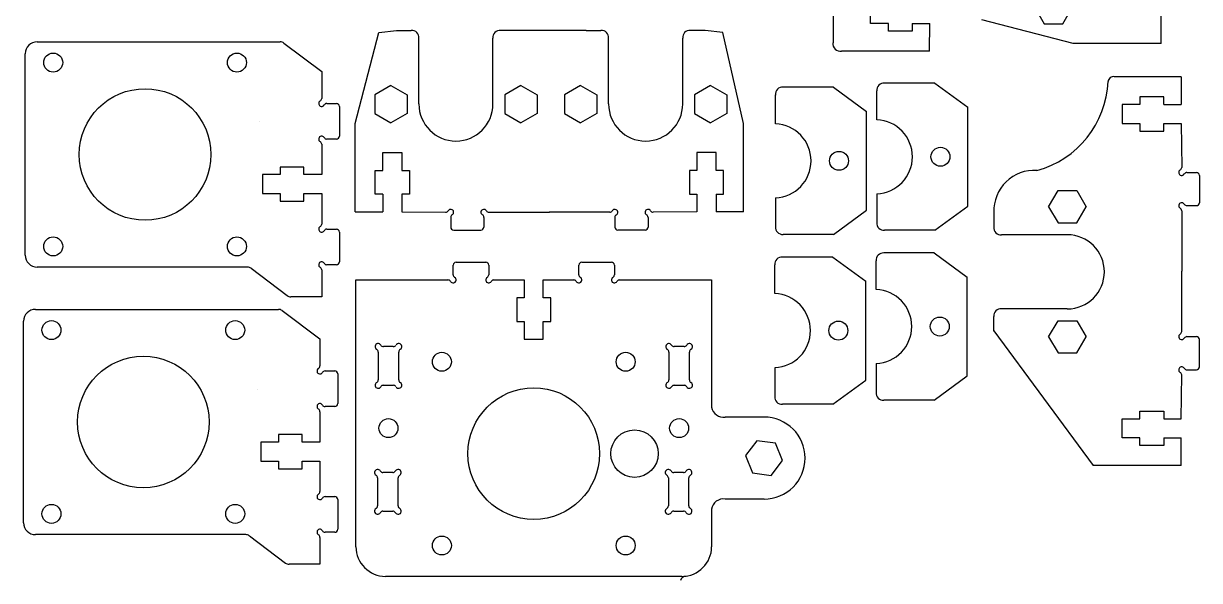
# Model space of a CAD drawing. Header units: millimetres. Extents: x 15 to 608, y -3 to 770.
# Drawn here: x 401.8 to 600.2, y -3.4 to 90.6 of the extents above; entities that cross this region are included whole.
import ezdxf

# ---------------------------------------------------------------- set-up
doc = ezdxf.new("R2010")
doc.units = ezdxf.units.MM
doc.layers.get('0').update_dxf_attribs({"lineweight": 25, "true_color": 0xffffff})
doc.layers.add('WHITE', color=7, linetype='Continuous', true_color=0xffffff)

# ---------------------------------------------------------------- blocks, each defined once
blk = doc.blocks.new('h')
at = {"linetype": 'BYBLOCK'}
for p, q in [((395.29, 804.97), (396.8, 807.56)), ((396.8, 807.56), (399.8, 807.56)), ((399.8, 807.56), (401.29, 804.97)), ((395.29, 804.97), (396.8, 802.38)), ((399.8, 802.38), (401.29, 804.97)), ((396.8, 802.38), (399.8, 802.38))]:
    blk.add_line(p, q, dxfattribs=at)
blk = doc.blocks.new('f')
at = {"linetype": 'BYBLOCK'}
for p, q in [((395.29, 826.91), (396.8, 829.51)), ((396.8, 829.51), (399.8, 829.51)), ((399.8, 829.51), (401.29, 826.91)), ((395.29, 826.91), (396.8, 824.32)), ((399.8, 824.32), (401.29, 826.91)), ((396.8, 824.32), (399.8, 824.32))]:
    blk.add_line(p, q, dxfattribs=at)
blk = doc.blocks.new('slot')
at = {"layer": 'WHITE', "linetype": 'Continuous'}
for p, q in [((959.16, 438.54), (959.16, 436.97)), ((964.49, 439.4), (960.02, 439.4)), ((965.36, 436.97), (965.36, 438.54)), ((960.02, 436.1), (964.49, 436.1))]:
    blk.add_line(p, q, dxfattribs=at)
for centre, start, end in [((959.16, 439.4), 30, 239.9998), ((958.66, 438.54), 0, 59.9998), ((960.02, 439.9), 210, 270), ((964.49, 439.9), 270, 329.9998), ((965.36, 439.4), 300, 149.9998), ((965.86, 438.54), 120, 180), ((959.16, 436.1), 120, 329.9998), ((958.66, 436.97), 300, 0), ((965.36, 436.1), 210, 59.9998), ((965.86, 436.97), 180, 239.9998), ((960.02, 435.6), 90, 149.9998), ((964.49, 435.6), 30, 90)]:
    blk.add_arc(centre, 0.5, start, end, dxfattribs=at)
blk = doc.blocks.new('jsdb')
at = {"layer": 'WHITE', "linetype": 'Continuous'}
for p, q in [((937.96, 438.54), (937.96, 436.97)), ((943.29, 439.4), (938.82, 439.4)), ((944.16, 436.97), (944.16, 438.54)), ((938.82, 436.1), (943.29, 436.1))]:
    blk.add_line(p, q, dxfattribs=at)
for centre, start, end in [((937.96, 439.4), 30, 239.9998), ((937.46, 438.54), 0, 59.9998), ((938.82, 439.9), 210, 270), ((943.29, 439.9), 270, 329.9998), ((944.16, 439.4), 300, 149.9998), ((944.66, 438.54), 120, 180), ((937.96, 436.1), 120, 329.9998), ((937.46, 436.97), 300, 0), ((944.16, 436.1), 210, 59.9998), ((944.66, 436.97), 180, 239.9998), ((938.82, 435.6), 90, 149.9998), ((943.29, 435.6), 30, 90)]:
    blk.add_arc(centre, 0.5, start, end, dxfattribs=at)

msp = doc.modelspace()

# ---------------------------------------------------------------- linework, layer by layer
for p, q in [((538.4, 150.04), (538.4, 87.34)), ((538.4, 150.04), (538.4, 87.34)), ((593.75, 87.24), (593.77, 91.89)), ((461.79, 89.1), (464.74, 89.43)), ((461.79, 89.1), (464.74, 89.43)), ((496.74, 89.43), (484.84, 89.43)), ((496.74, 89.43), (484.84, 89.43)), ((519.79, 89.1), (516.84, 89.43)), ((519.79, 89.1), (516.84, 89.43)), ((551.77, 90.58), (554.72, 90.58)), ((551.77, 90.58), (554.72, 90.58)), ((554.7, 85.93), (554.72, 90.58)), ((554.7, 85.93), (554.72, 90.58)), ((578.89, 87.22), (563.49, 91.24)), ((457.77, 73.71), (461.79, 89.1)), ((457.77, 73.71), (461.79, 89.1)), ((523.32, 73.71), (519.79, 89.1)), ((523.32, 73.71), (519.79, 89.1)), ((554.7, 85.93), (539.84, 85.91)), ((554.7, 85.93), (539.84, 85.91)), ((593.75, 87.24), (578.89, 87.22)), ((597.12, 81.58), (585.89, 81.61)), ((597.12, 81.58), (597.14, 76.93)), ((594.18, 76.93), (597.14, 76.93)), ((441.64, 74), (441.64, 74)), ((441.64, 74), (441.64, 74)), ((457.79, 58.85), (457.77, 73.71)), ((457.79, 58.85), (457.77, 73.71)), ((523.3, 58.85), (523.32, 73.71)), ((523.3, 58.85), (523.32, 73.71)), ((594.18, 73.71), (597.14, 73.71)), ((462.44, 61.78), (462.44, 58.83)), ((462.44, 61.78), (462.44, 58.83)), ((465.66, 61.78), (465.66, 58.83)), ((465.66, 61.78), (465.66, 58.83)), ((515.44, 61.78), (515.44, 58.83)), ((515.44, 61.78), (515.44, 58.83)), ((518.66, 61.78), (518.66, 58.83)), ((518.66, 61.78), (518.66, 58.83)), ((457.79, 58.85), (462.44, 58.83)), ((457.79, 58.85), (462.44, 58.83)), ((523.3, 58.85), (518.66, 58.83)), ((523.3, 58.85), (518.66, 58.83)), ((441.35, 28.88), (441.35, 28.88)), ((441.35, 28.88), (441.35, 28.88)), ((594.18, 23.93), (597.14, 23.93)), ((594.18, 20.71), (597.14, 20.71)), ((597.12, 16.06), (597.14, 20.71)), ((597.12, 16.06), (582.26, 16.04))]:
    msp.add_line(p, q)
at = {"linetype": 'BYBLOCK'}
for p, q in [((464.74, 89.43), (467.24, 89.43)), ((464.74, 89.43), (467.24, 89.43)), ((484.84, 89.43), (482.34, 89.43)), ((484.84, 89.43), (482.34, 89.43)), ((496.74, 89.43), (499.24, 89.43)), ((496.74, 89.43), (499.24, 89.43)), ((516.84, 89.43), (514.34, 89.43)), ((516.84, 89.43), (514.34, 89.43)), ((445.76, 87.3), (452.14, 82.5)), ((445.76, 87.3), (452.14, 82.5)), ((468.54, 77.02), (468.54, 88.12)), ((468.54, 77.02), (468.54, 88.12)), ((481.04, 77.02), (481.04, 88.12)), ((481.04, 77.02), (481.04, 88.12)), ((500.54, 77.02), (500.54, 88.12)), ((500.54, 77.02), (500.54, 88.12)), ((513.04, 77.02), (513.04, 88.12)), ((513.04, 77.02), (513.04, 88.12)), ((538.48, 79.85), (529.98, 79.85)), ((538.48, 79.85), (529.98, 79.85)), ((538.48, 79.85), (544.04, 75.77)), ((538.48, 79.85), (544.04, 75.77)), ((555.59, 80.54), (547.09, 80.54)), ((555.59, 80.54), (547.09, 80.54)), ((555.59, 80.54), (561.15, 76.46)), ((555.59, 80.54), (561.15, 76.46)), ((528.69, 73.68), (528.69, 78.54)), ((528.69, 73.68), (528.69, 78.54)), ((545.79, 74.37), (545.79, 79.23)), ((545.79, 74.37), (545.79, 79.23)), ((544.04, 59.1), (544.04, 75.77)), ((544.04, 59.1), (544.04, 75.77)), ((561.15, 59.79), (561.15, 76.46)), ((561.15, 59.79), (561.15, 76.46)), ((545.79, 61.88), (545.79, 57.02)), ((545.79, 61.88), (545.79, 57.02)), ((528.69, 61.19), (528.69, 56.33)), ((528.69, 61.19), (528.69, 56.33)), ((555.59, 55.71), (561.15, 59.79)), ((555.59, 55.71), (561.15, 59.79)), ((538.48, 55.02), (544.04, 59.1)), ((538.48, 55.02), (544.04, 59.1)), ((565.51, 58.76), (565.51, 56.26)), ((555.59, 55.71), (547.09, 55.71)), ((555.59, 55.71), (547.09, 55.71)), ((538.48, 55.02), (529.98, 55.02)), ((538.48, 55.02), (529.98, 55.02)), ((577.92, 54.96), (566.82, 54.96)), ((555.48, 51.89), (546.98, 51.89)), ((555.48, 51.89), (546.98, 51.89)), ((555.48, 51.89), (561.04, 47.81)), ((555.48, 51.89), (561.04, 47.81)), ((528.58, 45.03), (528.58, 49.89)), ((528.58, 45.03), (528.58, 49.89)), ((538.37, 51.2), (529.87, 51.2)), ((538.37, 51.2), (529.87, 51.2)), ((538.37, 51.2), (543.93, 47.12)), ((538.37, 51.2), (543.93, 47.12)), ((545.68, 45.72), (545.68, 50.58)), ((545.68, 45.72), (545.68, 50.58)), ((440.23, 49.3), (446.33, 44.7)), ((440.23, 49.3), (446.33, 44.7)), ((561.04, 31.14), (561.04, 47.81)), ((561.04, 31.14), (561.04, 47.81)), ((543.93, 30.45), (543.93, 47.12)), ((543.93, 30.45), (543.93, 47.12)), ((445.47, 42.18), (451.85, 37.38)), ((445.47, 42.18), (451.85, 37.38)), ((577.92, 42.46), (566.82, 42.46)), ((565.51, 38.67), (565.51, 41.17)), ((565.51, 38.76), (582.26, 16.04)), ((528.58, 32.54), (528.58, 27.68)), ((528.58, 32.54), (528.58, 27.68)), ((545.68, 33.23), (545.68, 28.38)), ((545.68, 33.23), (545.68, 28.38)), ((538.37, 26.37), (543.93, 30.45)), ((538.37, 26.37), (543.93, 30.45)), ((555.48, 27.06), (561.04, 31.14)), ((555.48, 27.06), (561.04, 31.14)), ((538.37, 26.37), (529.87, 26.37)), ((538.37, 26.37), (529.87, 26.37)), ((555.48, 27.06), (546.98, 27.06)), ((555.48, 27.06), (546.98, 27.06)), ((526.76, 24.2), (520.21, 24.2)), ((526.76, 24.2), (520.21, 24.2)), ((526.76, 10.37), (520.21, 10.37)), ((526.76, 10.37), (520.21, 10.37)), ((439.94, 4.18), (446.04, -0.42)), ((439.94, 4.18), (446.04, -0.42))]:
    msp.add_line(p, q, dxfattribs=at)
for points in [[(597.14, 73.71), (597.21, 66.33)], [(600.21, 64.96), (600.21, 60.37)], [(465.66, 58.83), (473.04, 58.75)], [(465.66, 58.83), (473.04, 58.75)], [(480.37, 58.75), (490.57, 58.75)], [(480.37, 58.75), (490.57, 58.75)], [(500.73, 58.75), (490.53, 58.75)], [(500.73, 58.75), (490.53, 58.75)], [(515.44, 58.83), (508.05, 58.75)], [(515.44, 58.83), (508.05, 58.75)], [(597.21, 59), (597.21, 48.8)], [(474.41, 55.75), (478.99, 55.76)], [(474.41, 55.75), (478.99, 55.76)], [(506.69, 55.75), (502.1, 55.76)], [(506.69, 55.75), (502.1, 55.76)], [(597.21, 38.64), (597.21, 48.84)], [(600.21, 32.68), (600.21, 37.27)], [(597.14, 23.93), (597.21, 31.31)]]:
    msp.add_lwpolyline(points)
msp.add_lwpolyline([(523.64, 17.71), (524.83, 14.79), (527.96, 14.37), (529.89, 16.86), (528.69, 19.78), (525.57, 20.2)], close=True, dxfattribs=at)
msp.add_lwpolyline([(523.64, 17.71), (524.83, 14.79), (527.96, 14.37), (529.89, 16.86), (528.69, 19.78), (525.57, 20.2)], close=True, dxfattribs=at)
for centre in [(556.52, 68.12), (556.52, 68.12), (539.41, 67.43), (539.41, 67.43), (539.3, 38.79), (539.3, 38.79), (556.41, 39.48), (556.41, 39.48)]:
    msp.add_circle(centre, 1.6, dxfattribs=at)
for centre, radius, start, end in [((467.37, 88.26), 1.18, 353.4384, 95.8605), ((467.37, 88.26), 1.18, 353.4384, 95.8605), ((482.21, 88.26), 1.18, 84.1395, 186.5616), ((482.21, 88.26), 1.18, 84.1395, 186.5616), ((499.37, 88.26), 1.18, 353.4384, 95.8605), ((499.37, 88.26), 1.18, 353.4384, 95.8605), ((514.21, 88.26), 1.18, 84.1395, 186.5616), ((514.21, 88.26), 1.18, 84.1395, 186.5616), ((445.16, 86.5), 1, 53.0251, 90), ((445.16, 86.5), 1, 53.0251, 90), ((529.86, 78.67), 1.18, 84.1395, 186.5616), ((529.86, 78.67), 1.18, 84.1395, 186.5616), ((546.97, 79.36), 1.18, 84.1395, 186.5616), ((546.97, 79.36), 1.18, 84.1395, 186.5616), ((474.79, 77.02), 6.25, 180, 0), ((474.79, 77.02), 6.25, 180, 0), ((506.79, 77.02), 6.25, 180, 0), ((506.79, 77.02), 6.25, 180, 0), ((528.44, 67.43), 6.25, 272.2924, 87.7076), ((528.44, 67.43), 6.25, 272.2924, 87.7076), ((545.54, 68.12), 6.25, 272.2924, 87.7076), ((545.54, 68.12), 6.25, 272.2924, 87.7076), ((529.86, 56.2), 1.18, 173.4384, 275.8605), ((529.86, 56.2), 1.18, 173.4384, 275.8605), ((546.97, 56.89), 1.18, 173.4384, 275.8605), ((546.97, 56.89), 1.18, 173.4384, 275.8605), ((566.69, 56.14), 1.18, 174.1395, 276.5616), ((577.92, 48.71), 6.25, 270, 90), ((546.86, 50.71), 1.18, 84.1395, 186.5616), ((546.86, 50.71), 1.18, 84.1395, 186.5616), ((529.75, 50.02), 1.18, 84.1395, 186.5616), ((529.75, 50.02), 1.18, 84.1395, 186.5616), ((439.63, 48.5), 1, 53.0251, 90), ((439.63, 48.5), 1, 53.0251, 90), ((545.43, 39.48), 6.25, 272.2924, 87.7076), ((545.43, 39.48), 6.25, 272.2924, 87.7076), ((446.94, 45.5), 1, 233.0251, 270), ((446.94, 45.5), 1, 233.0251, 270), ((528.33, 38.79), 6.25, 272.2924, 87.7076), ((528.33, 38.79), 6.25, 272.2924, 87.7076), ((444.87, 41.38), 1, 53.0251, 90), ((444.87, 41.38), 1, 53.0251, 90), ((566.69, 41.29), 1.18, 83.4384, 185.8605), ((546.86, 28.24), 1.18, 173.4384, 275.8605), ((546.86, 28.24), 1.18, 173.4384, 275.8605), ((519.91, 26.19), 2.01, 188.8053, 278.8053), ((519.91, 26.19), 2.01, 188.8053, 278.8053), ((529.75, 27.55), 1.18, 173.4384, 275.8605), ((529.75, 27.55), 1.18, 173.4384, 275.8605), ((526.76, 17.29), 6.92, 270, 90), ((526.76, 17.29), 6.92, 270, 90), ((519.9, 8.37), 2.02, 80.9832, 170.9832), ((519.9, 8.37), 2.02, 80.9832, 170.9832), ((439.33, 3.38), 1, 53.0251, 90), ((439.33, 3.38), 1, 53.0251, 90), ((446.64, 0.38), 1, 233.0251, 270), ((446.64, 0.38), 1, 233.0251, 270)]:
    msp.add_arc(centre, radius, start, end, dxfattribs=at)
for centre, radius, start, end in [((539.65, 87.17), 1.27, 172.2978, 278.548), ((539.65, 87.17), 1.27, 172.2978, 278.548), ((585.68, 80.74), 0.896, 76.6287, 175.4261), ((568.54, 81.51), 16.27, 285.147, 357.5334), ((572.38, 58.96), 6.87, 86.5756, 181.6627)]:
    msp.add_arc(centre, radius, start, end)
at = {"layer": 'WHITE', "linetype": 'Continuous'}
for p, q in [((544.73, 90.58), (544.73, 93.8)), ((544.73, 90.58), (544.73, 93.8)), ((547.75, 90.58), (544.73, 90.58)), ((547.75, 90.58), (544.73, 90.58)), ((547.75, 89.3), (547.75, 90.58)), ((547.75, 89.3), (547.75, 90.58)), ((551.77, 89.3), (547.75, 89.3)), ((551.77, 89.3), (547.75, 89.3)), ((551.77, 90.58), (551.77, 89.3)), ((551.77, 90.58), (551.77, 89.3)), ((404.14, 87.5), (445.16, 87.5)), ((404.14, 87.5), (445.16, 87.5)), ((402.14, 51.5), (402.14, 85.5)), ((402.14, 51.5), (402.14, 85.5)), ((452.14, 82.5), (452.14, 77.97)), ((452.14, 82.5), (452.14, 77.97)), ((594.18, 78.21), (590.16, 78.21)), ((590.16, 78.21), (590.16, 76.93)), ((594.18, 76.93), (594.18, 78.21)), ((453, 77.1), (454.64, 77.1)), ((453, 77.1), (454.64, 77.1)), ((455.14, 76.6), (455.14, 71.6)), ((455.14, 76.6), (455.14, 71.6)), ((587.15, 76.93), (587.15, 73.71)), ((590.16, 76.93), (587.15, 76.93)), ((587.15, 73.71), (590.16, 73.71)), ((590.16, 73.71), (590.16, 72.43)), ((594.18, 72.43), (594.18, 73.71)), ((590.16, 72.43), (594.18, 72.43)), ((452.14, 70.24), (452.14, 65.1)), ((452.14, 70.24), (452.14, 65.1)), ((454.64, 71.1), (453, 71.1)), ((454.64, 71.1), (453, 71.1)), ((462.44, 68.82), (465.66, 68.82)), ((462.44, 68.82), (465.66, 68.82)), ((462.44, 65.81), (462.44, 68.82)), ((462.44, 65.81), (462.44, 68.82)), ((465.66, 68.82), (465.66, 65.81)), ((465.66, 68.82), (465.66, 65.81)), ((518.66, 68.82), (515.44, 68.82)), ((518.66, 68.82), (515.44, 68.82)), ((515.44, 68.82), (515.44, 65.81)), ((515.44, 68.82), (515.44, 65.81)), ((518.66, 65.81), (518.66, 68.82)), ((518.66, 65.81), (518.66, 68.82)), ((449.14, 66.38), (445.14, 66.38)), ((449.14, 66.38), (445.14, 66.38)), ((445.14, 66.38), (445.14, 65.1)), ((445.14, 66.38), (445.14, 65.1)), ((449.14, 65.1), (449.14, 66.38)), ((449.14, 65.1), (449.14, 66.38)), ((461.16, 65.81), (462.44, 65.81)), ((461.16, 65.81), (462.44, 65.81)), ((461.16, 61.78), (461.16, 65.81)), ((461.16, 61.78), (461.16, 65.81)), ((465.66, 65.81), (466.94, 65.81)), ((465.66, 65.81), (466.94, 65.81)), ((466.94, 65.81), (466.94, 61.78)), ((466.94, 65.81), (466.94, 61.78)), ((514.16, 65.81), (514.16, 61.78)), ((514.16, 65.81), (514.16, 61.78)), ((515.44, 65.81), (514.16, 65.81)), ((515.44, 65.81), (514.16, 65.81)), ((519.94, 65.81), (518.66, 65.81)), ((519.94, 65.81), (518.66, 65.81)), ((519.94, 61.78), (519.94, 65.81)), ((519.94, 61.78), (519.94, 65.81)), ((445.14, 65.1), (442.14, 65.1)), ((445.14, 65.1), (442.14, 65.1)), ((442.14, 65.1), (442.14, 61.9)), ((442.14, 65.1), (442.14, 61.9)), ((452.14, 65.1), (449.14, 65.1)), ((452.14, 65.1), (449.14, 65.1)), ((598.08, 65.46), (599.71, 65.46)), ((442.14, 61.9), (445.14, 61.9)), ((442.14, 61.9), (445.14, 61.9)), ((445.14, 61.9), (445.14, 60.63)), ((445.14, 61.9), (445.14, 60.63)), ((449.14, 61.9), (452.14, 61.9)), ((449.14, 61.9), (452.14, 61.9)), ((449.14, 60.63), (449.14, 61.9)), ((449.14, 60.63), (449.14, 61.9)), ((452.14, 61.9), (452.14, 56.77)), ((452.14, 61.9), (452.14, 56.77)), ((462.44, 61.78), (461.16, 61.78)), ((462.44, 61.78), (461.16, 61.78)), ((466.94, 61.78), (465.66, 61.78)), ((466.94, 61.78), (465.66, 61.78)), ((514.16, 61.78), (515.44, 61.78)), ((514.16, 61.78), (515.44, 61.78)), ((518.66, 61.78), (519.94, 61.78)), ((518.66, 61.78), (519.94, 61.78)), ((445.14, 60.63), (449.14, 60.63)), ((445.14, 60.63), (449.14, 60.63)), ((598.08, 59.87), (599.71, 59.87)), ((473.91, 57.89), (473.91, 56.25)), ((473.91, 57.89), (473.91, 56.25)), ((479.5, 57.89), (479.5, 56.25)), ((479.5, 57.89), (479.5, 56.25)), ((501.59, 57.89), (501.59, 56.25)), ((501.59, 57.89), (501.59, 56.25)), ((507.19, 57.89), (507.19, 56.25)), ((507.19, 57.89), (507.19, 56.25)), ((453, 55.9), (454.64, 55.9)), ((453, 55.9), (454.64, 55.9)), ((455.14, 55.4), (455.14, 50.4)), ((455.14, 55.4), (455.14, 50.4)), ((454.64, 49.9), (453, 49.9)), ((454.64, 49.9), (453, 49.9)), ((474.32, 48.21), (474.32, 49.84)), ((474.32, 48.21), (474.32, 49.84)), ((474.82, 50.34), (479.82, 50.34)), ((474.82, 50.34), (479.82, 50.34)), ((480.32, 49.84), (480.32, 48.21)), ((480.32, 49.84), (480.32, 48.21)), ((495.52, 48.21), (495.52, 49.84)), ((495.52, 48.21), (495.52, 49.84)), ((496.02, 50.34), (501.02, 50.34)), ((496.02, 50.34), (501.02, 50.34)), ((501.52, 49.84), (501.52, 48.21)), ((501.52, 49.84), (501.52, 48.21)), ((439.63, 49.5), (404.14, 49.5)), ((439.63, 49.5), (404.14, 49.5)), ((452.14, 49.04), (452.14, 44.5)), ((452.14, 49.04), (452.14, 44.5)), ((457.92, 2.34), (457.92, 47.34)), ((457.92, 2.34), (457.92, 47.34)), ((457.92, 47.34), (473.45, 47.34)), ((457.92, 47.34), (473.45, 47.34)), ((481.18, 47.34), (486.32, 47.34)), ((481.18, 47.34), (486.32, 47.34)), ((486.32, 47.34), (486.32, 44.34)), ((486.32, 47.34), (486.32, 44.34)), ((489.52, 44.34), (489.52, 47.34)), ((489.52, 44.34), (489.52, 47.34)), ((489.52, 47.34), (494.65, 47.34)), ((489.52, 47.34), (494.65, 47.34)), ((502.38, 47.34), (517.92, 47.34)), ((502.38, 47.34), (517.92, 47.34)), ((517.92, 47.34), (517.92, 25.88)), ((517.92, 47.34), (517.92, 25.88)), ((452.14, 44.5), (446.94, 44.5)), ((452.14, 44.5), (446.94, 44.5)), ((486.32, 44.34), (485.04, 44.34)), ((486.32, 44.34), (485.04, 44.34)), ((485.04, 44.34), (485.04, 40.34)), ((485.04, 44.34), (485.04, 40.34)), ((490.79, 44.34), (489.52, 44.34)), ((490.79, 44.34), (489.52, 44.34)), ((490.79, 40.34), (490.79, 44.34)), ((490.79, 40.34), (490.79, 44.34)), ((403.85, 42.38), (444.87, 42.38)), ((403.85, 42.38), (444.87, 42.38)), ((401.85, 6.38), (401.85, 40.38)), ((401.85, 6.38), (401.85, 40.38)), ((485.04, 40.34), (486.32, 40.34)), ((485.04, 40.34), (486.32, 40.34)), ((486.32, 40.34), (486.32, 37.34)), ((486.32, 40.34), (486.32, 37.34)), ((489.52, 37.34), (489.52, 40.34)), ((489.52, 37.34), (489.52, 40.34)), ((489.52, 40.34), (490.79, 40.34)), ((489.52, 40.34), (490.79, 40.34)), ((598.08, 37.77), (599.71, 37.77)), ((451.85, 37.38), (451.85, 32.84)), ((451.85, 37.38), (451.85, 32.84)), ((486.32, 37.34), (489.52, 37.34)), ((486.32, 37.34), (489.52, 37.34)), ((452.71, 31.98), (454.35, 31.98)), ((452.71, 31.98), (454.35, 31.98)), ((598.08, 32.18), (599.71, 32.18)), ((454.85, 31.48), (454.85, 26.48)), ((454.85, 31.48), (454.85, 26.48)), ((454.35, 25.98), (452.71, 25.98)), ((454.35, 25.98), (452.71, 25.98)), ((451.85, 25.11), (451.85, 19.98)), ((451.85, 25.11), (451.85, 19.98)), ((587.15, 20.71), (587.15, 23.93)), ((587.15, 23.93), (590.16, 23.93)), ((590.16, 23.93), (590.16, 25.21)), ((590.16, 25.21), (594.18, 25.21)), ((594.18, 25.21), (594.18, 23.93)), ((444.85, 19.98), (441.85, 19.98)), ((444.85, 19.98), (441.85, 19.98)), ((441.85, 19.98), (441.85, 16.78)), ((441.85, 19.98), (441.85, 16.78)), ((448.85, 21.25), (444.85, 21.25)), ((448.85, 21.25), (444.85, 21.25)), ((444.85, 21.25), (444.85, 19.98)), ((444.85, 21.25), (444.85, 19.98)), ((448.85, 19.98), (448.85, 21.25)), ((448.85, 19.98), (448.85, 21.25)), ((451.85, 19.98), (448.85, 19.98)), ((451.85, 19.98), (448.85, 19.98)), ((590.16, 20.71), (587.15, 20.71)), ((590.16, 19.43), (590.16, 20.71)), ((594.18, 20.71), (594.18, 19.43)), ((594.18, 19.43), (590.16, 19.43)), ((441.85, 16.78), (444.85, 16.78)), ((441.85, 16.78), (444.85, 16.78)), ((444.85, 16.78), (444.85, 15.5)), ((444.85, 16.78), (444.85, 15.5)), ((448.85, 16.78), (451.85, 16.78)), ((448.85, 16.78), (451.85, 16.78)), ((448.85, 15.5), (448.85, 16.78)), ((448.85, 15.5), (448.85, 16.78)), ((451.85, 16.78), (451.85, 11.64)), ((451.85, 16.78), (451.85, 11.64)), ((444.85, 15.5), (448.85, 15.5)), ((444.85, 15.5), (448.85, 15.5)), ((452.71, 10.78), (454.35, 10.78)), ((452.71, 10.78), (454.35, 10.78)), ((454.85, 10.28), (454.85, 5.28)), ((454.85, 10.28), (454.85, 5.28)), ((517.9, 8.69), (517.92, 2.34)), ((517.9, 8.69), (517.92, 2.34)), ((439.33, 4.38), (403.85, 4.38)), ((439.33, 4.38), (403.85, 4.38)), ((454.35, 4.78), (452.71, 4.78)), ((454.35, 4.78), (452.71, 4.78)), ((451.85, 3.91), (451.85, -0.62)), ((451.85, 3.91), (451.85, -0.62)), ((451.85, -0.62), (446.64, -0.62)), ((451.85, -0.62), (446.64, -0.62)), ((512.92, -2.66), (462.92, -2.66)), ((512.92, -2.66), (462.92, -2.66))]:
    msp.add_line(p, q, dxfattribs=at)
for centre, radius in [((406.85, 84), 1.6), ((406.85, 84), 1.6), ((437.85, 84), 1.6), ((437.85, 84), 1.6), ((422.35, 68.5), 11.1), ((422.35, 68.5), 11.1), ((406.85, 53), 1.6), ((406.85, 53), 1.6), ((437.85, 53), 1.6), ((437.85, 53), 1.6), ((406.56, 38.88), 1.6), ((406.56, 38.88), 1.6), ((437.56, 38.88), 1.6), ((437.56, 38.88), 1.6), ((422.06, 23.38), 11.1), ((422.06, 23.38), 11.1), ((472.42, 33.54), 1.6), ((472.42, 33.54), 1.6), ((503.42, 33.54), 1.6), ((503.42, 33.54), 1.6), ((487.92, 18.04), 11.1), ((487.92, 18.04), 11.1), ((463.4, 22.34), 1.6), ((463.4, 22.34), 1.6), ((463.4, 22.34), 1.6), ((463.4, 22.34), 1.6), ((512.44, 22.34), 1.6), ((512.44, 22.34), 1.6), ((512.44, 22.34), 1.6), ((512.44, 22.34), 1.6), ((504.92, 18.04), 4), ((504.92, 18.04), 4), ((406.56, 7.88), 1.6), ((406.56, 7.88), 1.6), ((437.56, 7.88), 1.6), ((437.56, 7.88), 1.6), ((472.42, 2.54), 1.6), ((472.42, 2.54), 1.6), ((503.42, 2.54), 1.6), ((503.42, 2.54), 1.6)]:
    msp.add_circle(centre, radius, dxfattribs=at)
for centre, radius, start, end in [((404.14, 85.5), 2, 90, 180), ((404.14, 85.5), 2, 90, 180), ((452.14, 77.1), 0.5, 120, 329.9998), ((452.14, 77.1), 0.5, 120, 329.9998), ((451.64, 77.97), 0.5, 300, 0), ((451.64, 77.97), 0.5, 300, 0), ((453, 76.6), 0.5, 90, 149.9998), ((453, 76.6), 0.5, 90, 149.9998), ((454.64, 76.6), 0.5, 0, 90), ((454.64, 76.6), 0.5, 0, 90), ((452.14, 71.1), 0.5, 30, 239.9998), ((452.14, 71.1), 0.5, 30, 239.9998), ((454.64, 71.6), 0.5, 270, 0), ((454.64, 71.6), 0.5, 270, 0), ((451.64, 70.24), 0.5, 0, 59.9998), ((451.64, 70.24), 0.5, 0, 59.9998), ((453, 71.6), 0.5, 210, 270), ((453, 71.6), 0.5, 210, 270), ((597.21, 65.46), 0.5, 120, 329.9998), ((596.71, 66.33), 0.5, 300, 0), ((598.08, 64.96), 0.5, 90, 149.9998), ((599.71, 64.96), 0.5, 0, 90), ((597.21, 59.87), 0.5, 30.0002, 240), ((598.08, 60.37), 0.5, 210.0002, 270), ((599.71, 60.37), 0.5, 270, 0), ((473.04, 59.25), 0.5, 270, 330), ((473.04, 59.25), 0.5, 270, 330), ((473.91, 58.75), 0.5, 300.0002, 150), ((473.91, 58.75), 0.5, 300.0002, 150), ((474.41, 57.89), 0.5, 120.0002, 180), ((474.41, 57.89), 0.5, 120.0002, 180), ((479.5, 58.75), 0.5, 30, 239.9998), ((479.5, 58.75), 0.5, 30, 239.9998), ((479, 57.89), 0.5, 0, 59.9998), ((479, 57.89), 0.5, 0, 59.9998), ((480.37, 59.25), 0.5, 210, 270), ((480.37, 59.25), 0.5, 210, 270), ((500.73, 59.25), 0.5, 270, 330), ((500.73, 59.25), 0.5, 270, 330), ((501.59, 58.75), 0.5, 300.0002, 150), ((501.59, 58.75), 0.5, 300.0002, 150), ((502.09, 57.89), 0.5, 120.0002, 180), ((502.09, 57.89), 0.5, 120.0002, 180), ((507.19, 58.75), 0.5, 30, 239.9998), ((507.19, 58.75), 0.5, 30, 239.9998), ((506.69, 57.89), 0.5, 0, 59.9998), ((506.69, 57.89), 0.5, 0, 59.9998), ((508.05, 59.25), 0.5, 210, 270), ((508.05, 59.25), 0.5, 210, 270), ((596.71, 59), 0.5, 0, 60), ((452.14, 55.9), 0.5, 120, 329.9998), ((452.14, 55.9), 0.5, 120, 329.9998), ((451.64, 56.77), 0.5, 300, 0), ((451.64, 56.77), 0.5, 300, 0), ((453, 55.4), 0.5, 90, 149.9998), ((453, 55.4), 0.5, 90, 149.9998), ((454.64, 55.4), 0.5, 0, 90), ((454.64, 55.4), 0.5, 0, 90), ((474.41, 56.25), 0.5, 180, 270), ((474.41, 56.25), 0.5, 180, 270), ((479, 56.25), 0.5, 270, 0), ((479, 56.25), 0.5, 270, 0), ((502.09, 56.25), 0.5, 180, 270), ((502.09, 56.25), 0.5, 180, 270), ((506.69, 56.25), 0.5, 270, 0), ((506.69, 56.25), 0.5, 270, 0), ((404.14, 51.5), 2, 180, 270), ((404.14, 51.5), 2, 180, 270), ((452.14, 49.9), 0.5, 30, 239.9998), ((452.14, 49.9), 0.5, 30, 239.9998), ((453, 50.4), 0.5, 210, 270), ((453, 50.4), 0.5, 210, 270), ((454.64, 50.4), 0.5, 270, 0), ((454.64, 50.4), 0.5, 270, 0), ((474.82, 49.84), 0.5, 90, 180), ((474.82, 49.84), 0.5, 90, 180), ((479.82, 49.84), 0.5, 0, 90), ((479.82, 49.84), 0.5, 0, 90), ((496.02, 49.84), 0.5, 90, 180), ((496.02, 49.84), 0.5, 90, 180), ((501.02, 49.84), 0.5, 0, 90), ((501.02, 49.84), 0.5, 0, 90), ((451.64, 49.04), 0.5, 0, 59.9998), ((451.64, 49.04), 0.5, 0, 59.9998), ((474.32, 47.34), 0.5, 210.0002, 60), ((474.32, 47.34), 0.5, 210.0002, 60), ((474.82, 48.21), 0.5, 180, 240), ((474.82, 48.21), 0.5, 180, 240), ((480.32, 47.34), 0.5, 120.0002, 330), ((480.32, 47.34), 0.5, 120.0002, 330), ((479.82, 48.21), 0.5, 300.0002, 0), ((479.82, 48.21), 0.5, 300.0002, 0), ((495.52, 47.34), 0.5, 210.0002, 60), ((495.52, 47.34), 0.5, 210.0002, 60), ((496.02, 48.21), 0.5, 180, 240), ((496.02, 48.21), 0.5, 180, 240), ((501.52, 47.34), 0.5, 120.0002, 330), ((501.52, 47.34), 0.5, 120.0002, 330), ((501.02, 48.21), 0.5, 300.0002, 0), ((501.02, 48.21), 0.5, 300.0002, 0), ((473.45, 46.84), 0.5, 30.0002, 90), ((473.45, 46.84), 0.5, 30.0002, 90), ((481.18, 46.84), 0.5, 90, 150), ((481.18, 46.84), 0.5, 90, 150), ((494.65, 46.84), 0.5, 30.0002, 90), ((494.65, 46.84), 0.5, 30.0002, 90), ((502.38, 46.84), 0.5, 90, 150), ((502.38, 46.84), 0.5, 90, 150), ((403.85, 40.38), 2, 90, 180), ((403.85, 40.38), 2, 90, 180), ((597.21, 37.77), 0.5, 120, 329.9998), ((596.71, 38.64), 0.5, 300, 0), ((598.08, 37.27), 0.5, 90, 149.9998), ((599.71, 37.27), 0.5, 0, 90), ((451.85, 31.98), 0.5, 120, 329.9998), ((451.85, 31.98), 0.5, 120, 329.9998), ((451.35, 32.84), 0.5, 300, 0), ((451.35, 32.84), 0.5, 300, 0), ((452.71, 31.48), 0.5, 90, 149.9998), ((452.71, 31.48), 0.5, 90, 149.9998), ((454.35, 31.48), 0.5, 0, 90), ((454.35, 31.48), 0.5, 0, 90), ((597.21, 32.18), 0.5, 30.0002, 240), ((596.71, 31.31), 0.5, 0, 60), ((598.08, 32.68), 0.5, 210.0002, 270), ((599.71, 32.68), 0.5, 270, 0), ((451.85, 25.98), 0.5, 30, 239.9998), ((451.85, 25.98), 0.5, 30, 239.9998), ((452.71, 26.48), 0.5, 210, 270), ((452.71, 26.48), 0.5, 210, 270), ((454.35, 26.48), 0.5, 270, 0), ((454.35, 26.48), 0.5, 270, 0), ((451.35, 25.11), 0.5, 0, 59.9998), ((451.35, 25.11), 0.5, 0, 59.9998), ((451.85, 10.78), 0.5, 120, 329.9998), ((451.85, 10.78), 0.5, 120, 329.9998), ((451.35, 11.64), 0.5, 300, 0), ((451.35, 11.64), 0.5, 300, 0), ((452.71, 10.28), 0.5, 90, 149.9998), ((452.71, 10.28), 0.5, 90, 149.9998), ((454.35, 10.28), 0.5, 0, 90), ((454.35, 10.28), 0.5, 0, 90), ((403.85, 6.38), 2, 180, 270), ((403.85, 6.38), 2, 180, 270), ((451.85, 4.78), 0.5, 30, 239.9998), ((451.85, 4.78), 0.5, 30, 239.9998), ((451.35, 3.91), 0.5, 0, 59.9998), ((451.35, 3.91), 0.5, 0, 59.9998), ((452.71, 5.28), 0.5, 210, 270), ((452.71, 5.28), 0.5, 210, 270), ((454.35, 5.28), 0.5, 270, 0), ((454.35, 5.28), 0.5, 270, 0), ((462.92, 2.34), 5, 180, 270), ((462.92, 2.34), 5, 180, 270), ((512.92, 2.34), 5, 270, 360), ((512.92, 2.34), 5, 270, 360), ((513.62, -3.66), 1, 90, 162.6143), ((513.62, -3.66), 1, 90, 162.6143)]:
    msp.add_arc(centre, radius, start, end, dxfattribs=at)

# ---------------------------------------------------------------- block references
at = {"linetype": 'BYBLOCK', "xscale": 1.05, "yscale": 1.05}
for name, p, rotation in [('h', (157.38, -751.95), 360), ('h', (-381.4, 495.22), 270), ('h', (-381.4, 495.22), 270), ('f', (-382.5, 495.22), 270), ('f', (-382.5, 495.22), 270), ('h', (-349.4, 495.22), 270), ('h', (-349.4, 495.22), 270), ('f', (-350.5, 495.22), 270), ('f', (-350.5, 495.22), 270), ('slot', (923.04, -977.54), 450), ('slot', (923.04, -977.54), 450), ('slot', (972.08, -977.54), 450), ('slot', (972.08, -977.54), 450), ('jsdb', (922.95, -976.52), 450), ('jsdb', (922.95, -976.52), 450), ('jsdb', (971.99, -976.52), 450), ('jsdb', (971.99, -976.52), 450)]:
    msp.add_blockref(name, p, dxfattribs=dict(at, rotation=rotation))
for name, p in [('f', (159.72, -808.58)), ('h', (159.72, -807.48))]:
    msp.add_blockref(name, p, dxfattribs=at)

doc.saveas('drawing.dxf')
